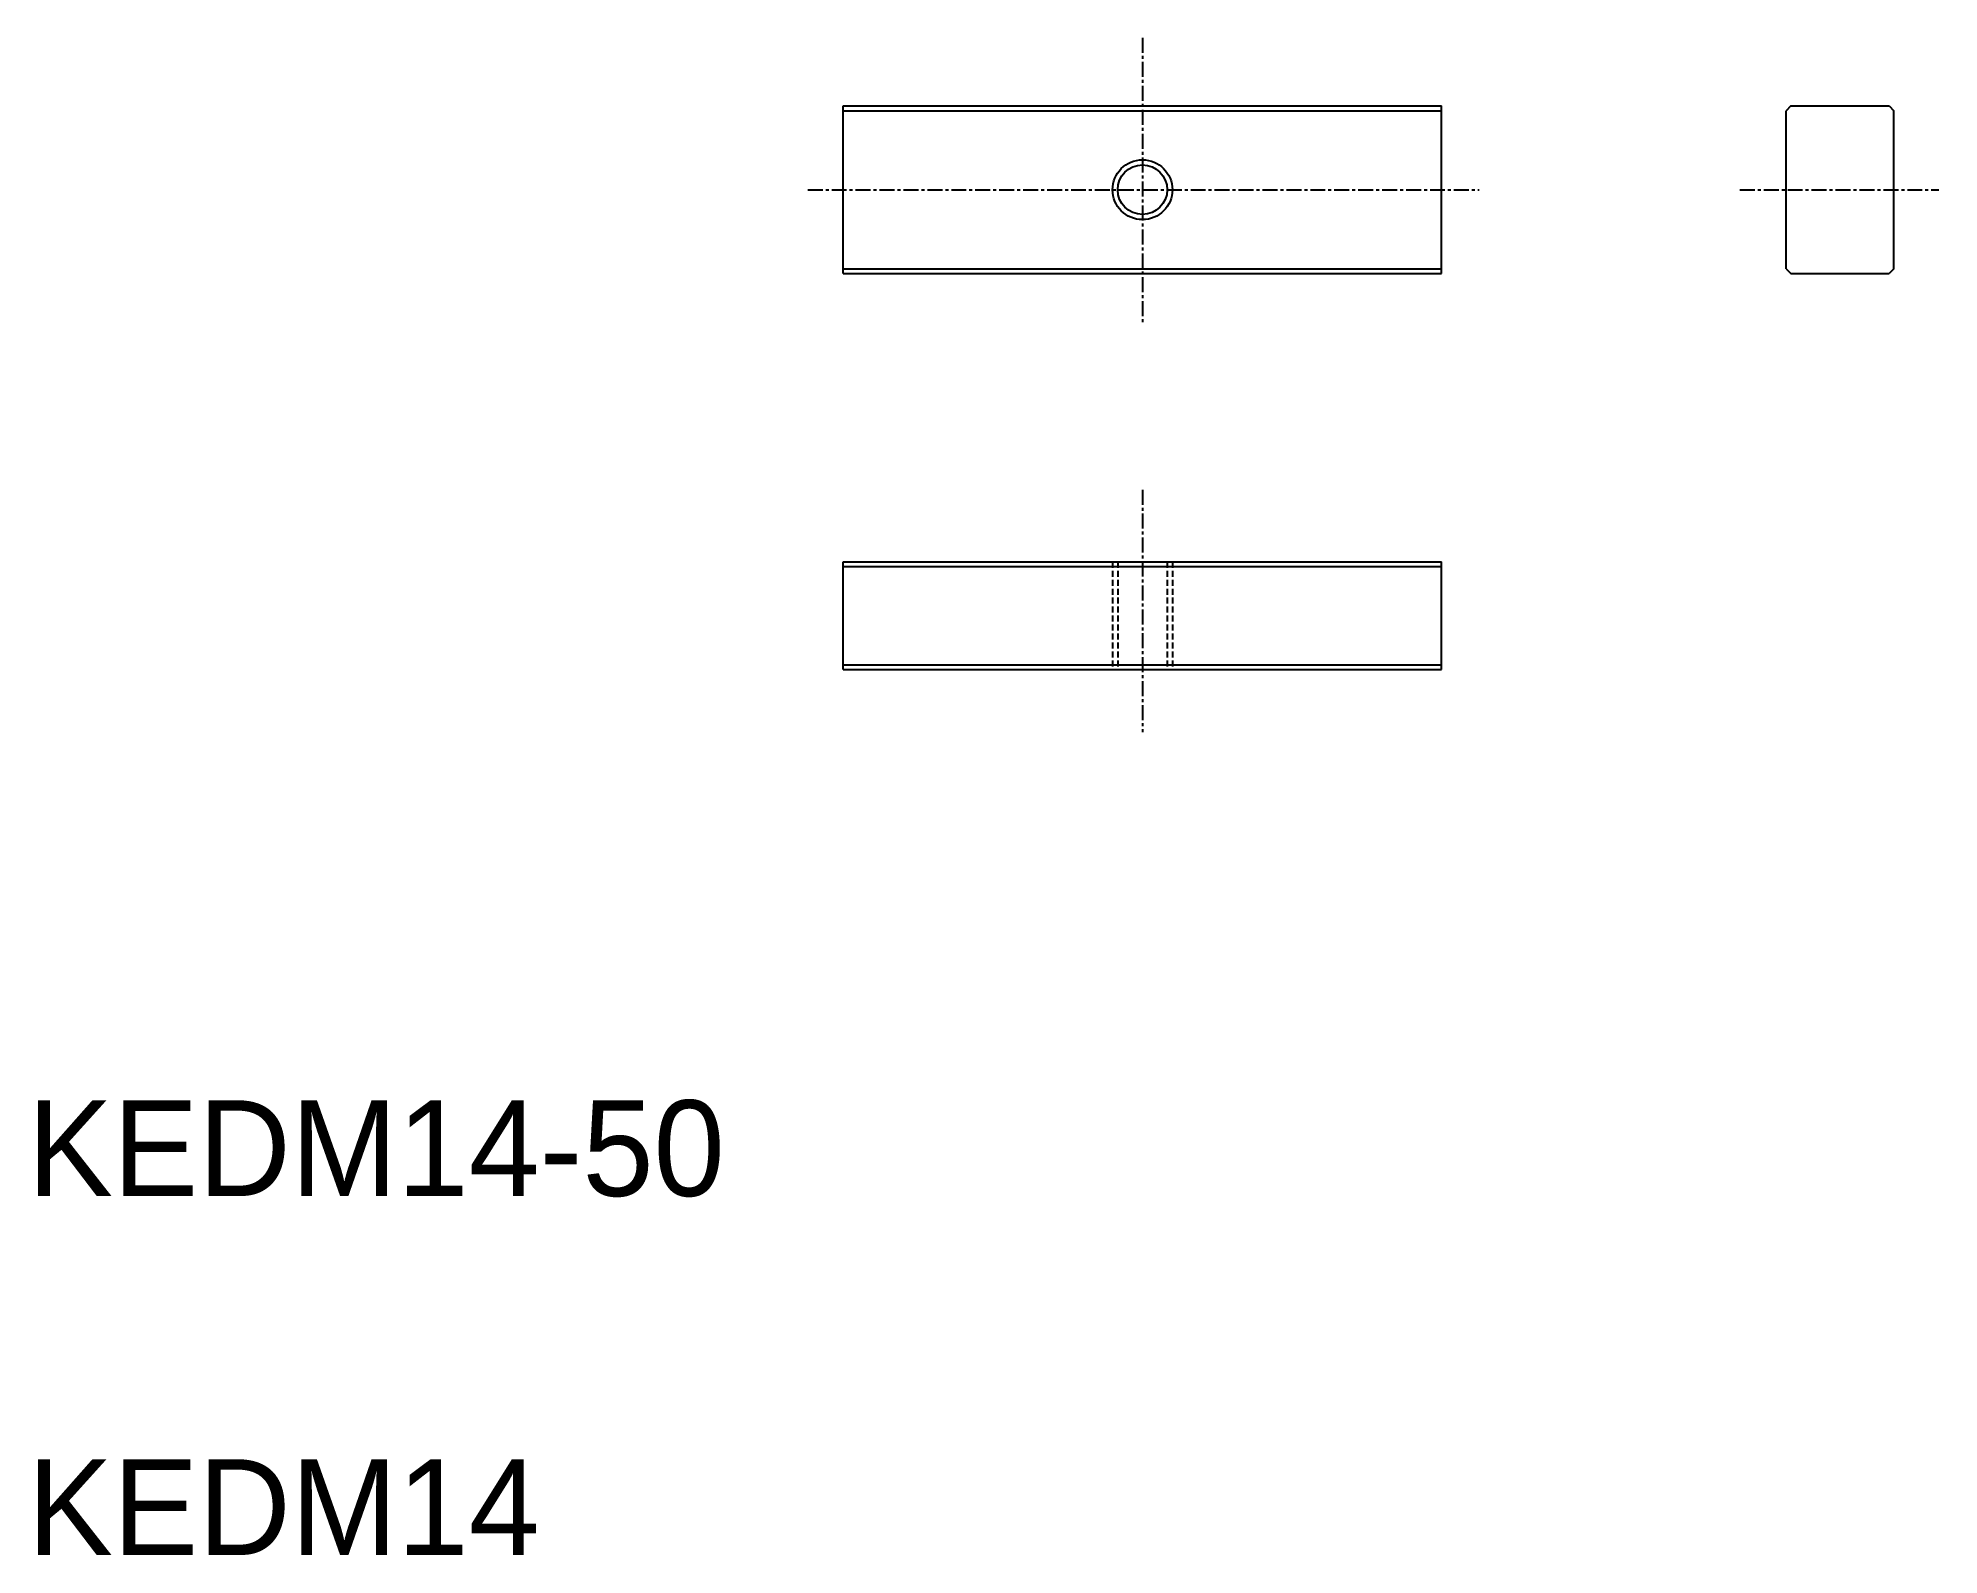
# Model space of a CAD drawing. Extents: x 21 to 180, y 20 to 147.
import ezdxf

# ---------------------------------------------------------------- set-up
doc = ezdxf.new("R2010")
doc.units = 0
doc.linetypes.add('CENTER', pattern=[2, 1.25, -0.25, 0.25, -0.25])
doc.linetypes.add('DASHED', pattern=[0.75, 0.5, -0.25])
doc.layers.get('0').update_dxf_attribs({"linetype": 'CONTINUOUS'})
doc.layers.add('CENTER', color=1, linetype='CENTER')

msp = doc.modelspace()

# ---------------------------------------------------------------- linework, layer by layer
at = {"color": 7, "linetype": 'CONTINUOUS'}
for p, q in [((88.17, 141.09), (138.17, 141.09)), ((88.17, 127.09), (88.17, 141.09)), ((138.17, 127.09), (138.17, 141.09)), ((167.36, 141.09), (166.96, 140.69)), ((166.96, 127.49), (166.96, 140.69)), ((167.36, 141.09), (175.56, 141.09)), ((175.56, 141.09), (175.96, 140.69)), ((175.96, 127.49), (175.96, 140.69)), ((88.17, 127.09), (138.17, 127.09)), ((166.96, 127.49), (167.36, 127.09)), ((167.36, 127.09), (175.56, 127.09)), ((175.96, 127.49), (175.56, 127.09)), ((88.17, 94), (88.17, 103)), ((88.17, 103), (138.17, 103)), ((138.17, 94), (138.17, 103)), ((88.17, 94), (138.17, 94)), ((100.67, 94), (100.67, 94))]:
    msp.add_line(p, q, dxfattribs=at)
at = {"color": 3, "linetype": 'CONTINUOUS'}
for p, q in [((88.17, 140.69), (138.17, 140.69)), ((88.17, 127.49), (138.17, 127.49)), ((88.17, 102.6), (138.17, 102.6)), ((88.17, 94.4), (138.17, 94.4))]:
    msp.add_line(p, q, dxfattribs=at)
at = {"color": 3, "linetype": 'DASHED'}
for p, q in [((110.67, 103), (110.67, 94)), ((111.1, 103), (111.1, 94)), ((115.23, 103), (115.23, 94)), ((115.67, 103), (115.67, 94))]:
    msp.add_line(p, q, dxfattribs=at)
at = {"color": 3, "linetype": 'CONTINUOUS'}
msp.add_circle((113.17, 134.09), 2.5, dxfattribs=at)
at = {"color": 7, "linetype": 'CONTINUOUS'}
msp.add_circle((113.17, 134.09), 2.07, dxfattribs=at)
at = {"layer": 'CENTER', "color": 1, "linetype": 'CENTER'}
for p, q in [((113.17, 146.77), (113.17, 122.82)), ((85.2, 134.09), (141.3, 134.09)), ((163.09, 134.09), (179.73, 134.09)), ((113.17, 109.02), (113.17, 88.76))]:
    msp.add_line(p, q, dxfattribs=at)

# ---------------------------------------------------------------- texts
at = {"color": 7, "linetype": 'CONTINUOUS'}
for s, p in [('KEDM14-50', (20, 50)), ('KEDM14', (20, 20))]:
    msp.add_text(s, height=8, dxfattribs=at).set_placement(p)

doc.saveas('drawing.dxf')
